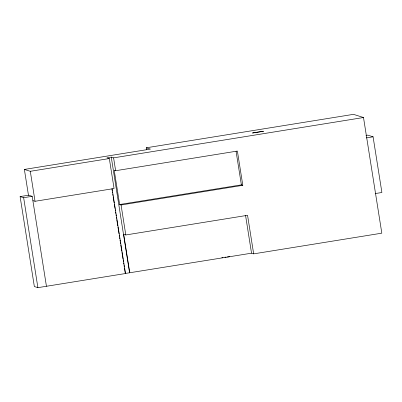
<?xml version="1.0" encoding="UTF-8"?>
<svg xmlns="http://www.w3.org/2000/svg" width="402" height="402" viewBox="0 0 402 402"><rect width="100%" height="100%" fill="white"/><g stroke="black" fill="none" stroke-linecap="round" stroke-linejoin="round"><path stroke-width="0.6" d="M146.569 149.65L146.273 147.795L353.464 114.349L363.503 117.52L381.82 233.17L253.662 253.858L251.536 253.185L125.308 273.466L124.429 267.898M28.487 195.412L24.376 169.438L150.398 149.097L146.273 147.795M363.503 117.52L113.595 157.855L111.264 157.122L106.992 157.81L109.324 158.549L114.073 188.533L35.044 201.286L32.914 200.618M24.376 169.438L30.296 171.302L109.324 158.549M115.63 170.709L237.381 151.057L242.808 185.322L121.057 204.975L119.64 204.528L114.213 170.262L115.63 170.709L113.595 157.855M365.926 135.429L367.76 135.132L373.081 136.811L381.9 192.498L375.187 193.578M366.368 137.896L373.081 136.811M112.042 188.478L125.514 273.526L37.894 287.651L34.346 286.531L20.1 196.578L28.642 195.201L32.19 196.317L46.441 286.269M20.1 196.578L23.648 197.699L32.19 196.317M119.64 204.528L241.391 184.875L242.808 185.322M129.786 272.837L123.68 234.286L125.806 234.959L247.557 215.306L253.662 253.858M221.809 257.592L223.04 257.456M224.889 257.245L226.12 257.109M227.351 256.968L229.818 256.692M236.059 151.222L241.391 184.875M245.527 215.246L251.536 253.185M121.057 204.975L125.806 234.959M111.264 157.122L129.585 272.772M111.987 189.352L112.183 190.588M112.379 191.829L112.575 193.066M112.771 194.302L112.967 195.538M113.163 196.774L114.143 202.96M114.339 204.196L115.027 208.527M115.223 209.764L115.419 211M115.615 212.236L115.811 213.472M116.007 214.708L116.198 215.949M116.394 217.186L116.59 218.422M116.786 219.658L117.766 225.844M117.962 227.08L119.042 233.884M119.238 235.12L119.434 236.356M119.63 237.592L119.826 238.828M120.022 240.064L120.218 241.306M120.414 242.542L120.61 243.778M120.806 245.014L121.786 251.2M121.982 252.436L123.057 259.24M123.253 260.476L123.449 261.712M123.645 262.948L123.841 264.184M124.037 265.426L124.233 266.662M30.296 171.302L35.044 201.286M23.648 197.699L37.894 287.651M253.024 132.841L252.516 133.037L263.541 131.253L253.024 132.841"/></g></svg>
